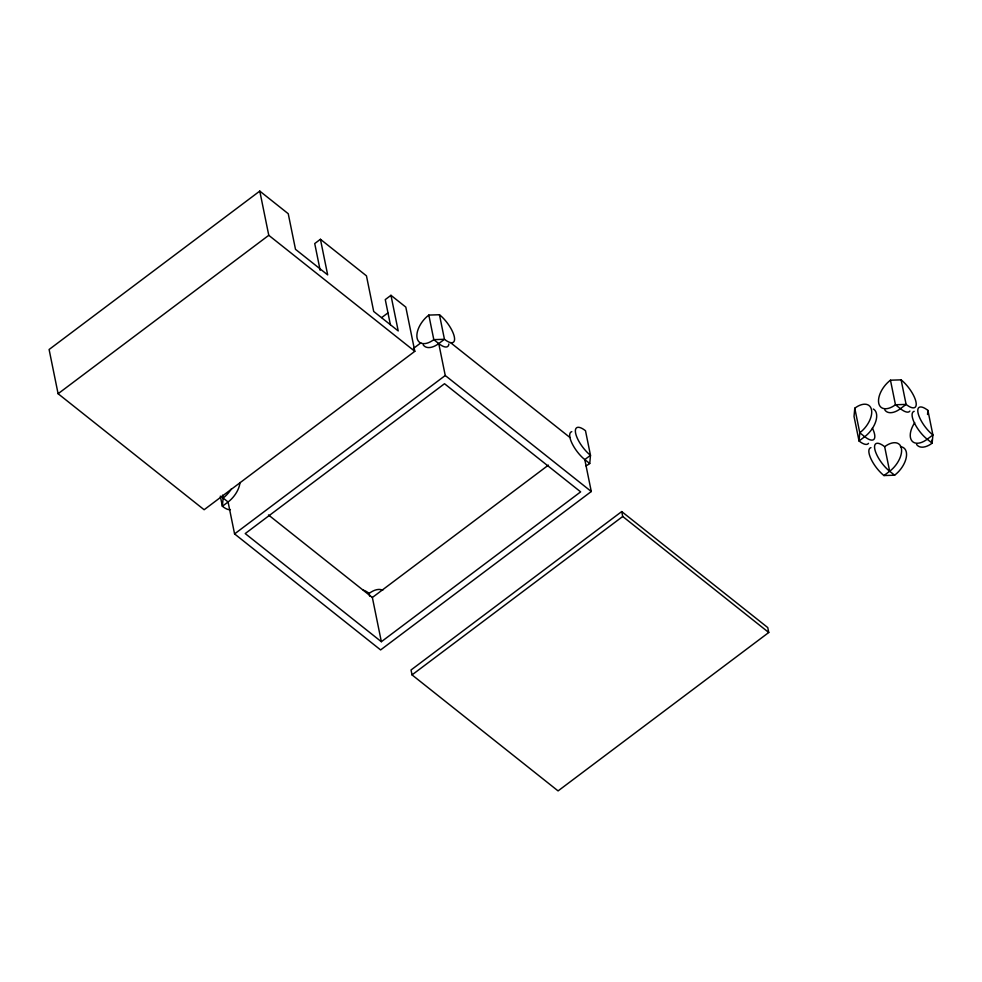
<?xml version="1.0" encoding="UTF-8"?>
<svg xmlns="http://www.w3.org/2000/svg" width="982" height="982" viewBox="0 0 982 982"><rect width="100%" height="100%" fill="white"/><g stroke="black" fill="none" stroke-linecap="round" stroke-linejoin="round"><path stroke-width="1.47" d="M585.972 465.873A19.026 10.593 -51.5 0 0 589.74 463.516L590.489 455.304L585.493 430.742A19.026 6.702 53.1 0 0 575.612 433.197A19.026 6.702 53.1 0 0 590.489 455.304L584.793 459.588L591.287 491.516L380.611 649.924L234.575 533.913L228.082 501.986L223.123 498.046L222.546 495.161M872.384 428.14A19.026 6.702 53.1 0 1 864.725 436.695L859.029 440.979L859.778 432.767A19.026 10.593 -51.5 0 0 871.513 409.789A19.026 10.593 -51.5 0 0 854.77 408.205L854.033 416.417L859.029 440.979A19.026 6.702 53.1 0 0 868.493 443.348M927.536 414.502L927.904 410.402A19.026 6.702 53.1 0 0 918.023 412.845A19.026 6.702 53.1 0 0 932.9 434.965L932.151 443.177A19.026 10.593 -51.5 0 1 916.55 444.404M320.157 270.271L314.731 243.561L320.427 239.277L327.669 274.886L295.496 249.33L288.242 213.72L259.776 191.097L49.1 349.506L58.098 393.721L204.133 509.732L414.809 351.323L405.812 307.108L390.959 295.312L385.275 299.596L390.406 324.821M58.098 393.721L268.773 235.312L259.776 191.097M381.716 317.567L387.829 312.976M413.459 348.438L420.799 342.914M423.156 344.817A19.026 10.593 -51.5 0 0 438.758 343.577L444.453 339.293A19.026 6.702 53.1 0 0 454.335 336.851A19.026 6.702 53.1 0 0 439.457 314.731L428.815 315.087A19.026 10.593 -51.5 0 0 417.08 338.066A19.026 10.593 -51.5 0 0 433.811 339.649L444.453 339.293L439.457 314.731M234.575 533.913L445.251 375.505L438.758 343.577L433.811 339.649L428.815 315.087M381.36 641.712L245.218 533.57L444.515 383.729L580.644 491.872L381.36 641.712L372.362 597.498L548.422 465.124M621.716 511.573L411.041 669.982L412.035 674.892L558.071 790.903L768.759 632.494L767.752 627.584L621.716 511.573L622.723 516.483L768.759 632.494M412.035 674.892L622.723 516.483M870.948 447.632A19.026 6.702 53.1 0 0 870.985 458.876A19.026 6.702 53.1 0 0 883.96 475.546L889.655 471.262A19.026 10.593 -51.5 0 0 901.39 448.283A19.026 10.593 -51.5 0 0 884.659 446.7A19.026 6.702 53.1 0 0 874.79 449.155A19.026 6.702 53.1 0 0 889.655 471.262L894.614 475.202A19.026 10.593 -51.5 0 0 906.214 457.722A19.026 10.593 -51.5 0 0 900.408 446.663M890.465 380.194L901.108 379.85A19.026 6.702 53.1 0 1 915.985 401.957A19.026 6.702 53.1 0 1 906.104 404.412L895.461 404.756A19.026 10.593 -51.5 0 1 878.73 403.185A19.026 10.593 -51.5 0 1 890.465 380.194L895.461 404.756L900.42 408.696A19.026 6.702 53.1 0 0 909.884 411.065M883.96 475.546L894.614 475.202M320.427 239.277L366.458 275.844L373.7 311.466L398.213 330.934L390.959 295.312M451.033 343.037L569.916 437.469M589.74 463.516L584.793 459.588A19.026 6.702 53.1 0 1 571.819 442.919A19.026 6.702 53.1 0 1 571.782 431.675M268.773 235.312L414.809 351.323M445.251 375.505L591.287 491.516M268.467 514.961L372.362 597.498M927.904 410.402L932.9 434.965L927.204 439.236A19.026 10.593 -51.5 0 1 911.812 440.771A19.026 10.593 -51.5 0 1 914.721 422.69M931.574 440.28L932.151 443.177L927.204 439.236A19.026 6.702 53.1 0 1 914.23 422.579A19.026 6.702 53.1 0 1 914.193 411.323M901.108 379.85L906.104 404.412L900.42 408.696A19.026 10.593 -51.5 0 1 884.819 409.936M884.659 446.7L889.655 471.262M854.77 408.205L859.778 432.767L864.725 436.695A19.026 10.593 -51.5 0 0 873.305 409.003M363.266 590.157A19.026 6.702 53.1 0 1 369.122 593.423L369.674 596.16M220.324 496.143L222.386 506.258A19.026 6.702 53.1 0 0 230.402 509.621M239.976 482.543A19.026 10.593 -51.5 0 1 228.082 501.986L222.386 506.258L223.123 498.046A19.026 10.593 -51.5 0 0 231.273 488.999M448.86 343.97A19.026 6.702 53.1 0 1 438.758 343.577M369.122 593.423A19.026 10.593 -51.5 0 1 382.698 590.305"/></g></svg>
